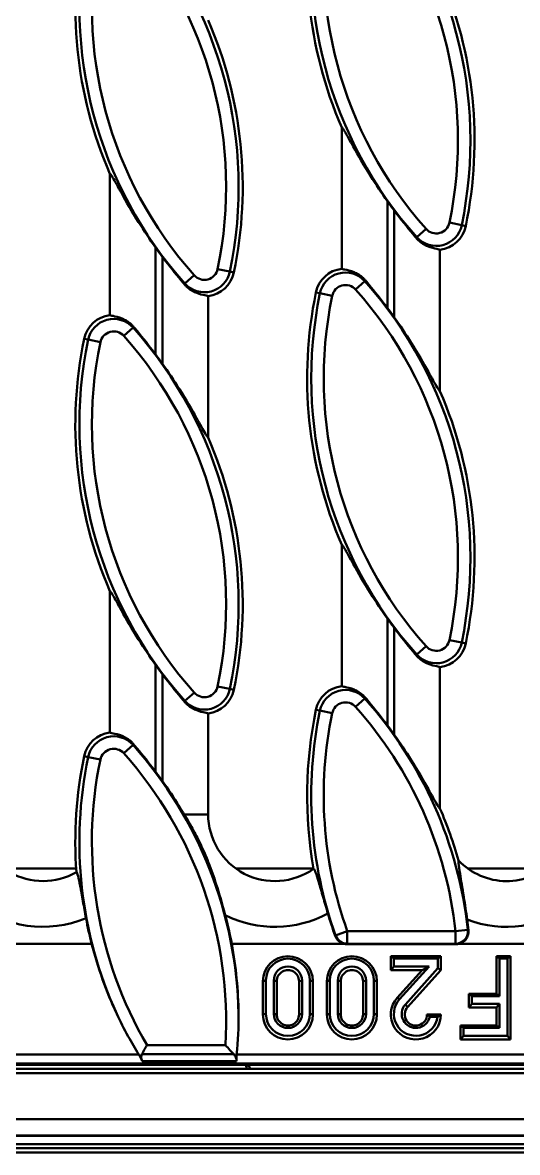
# Model space of a CAD drawing. Header units: millimetres. Extents: x 0 to 2774, y -40 to 1485.
# Drawn here: x 1046.9 to 1106.2, y 436 to 571.4 of the extents above; entities that cross this region are included whole.
import ezdxf

# ---------------------------------------------------------------- set-up
doc = ezdxf.new("R2010")
doc.units = ezdxf.units.MM
doc.header["$LTSCALE"] = 2.5
doc.layers.add('Sichtbar (ISO)', color=7, linetype='Continuous', lineweight=50)
doc.layers.add('Sichtbar schmal (ISO)', color=7, linetype='Continuous', lineweight=50)

msp = doc.modelspace()

# ---------------------------------------------------------------- linework, layer by layer
at = {"layer": 'Sichtbar (ISO)'}
for p, q in [((1085.099, 558.815), (1085.099, 541.884)), ((1057.321, 553.259), (1057.321, 536.328)), ((1096.877, 527.216), (1096.877, 544.147)), ((1069.099, 521.661), (1069.099, 538.592)), ((1085.099, 508.815), (1085.099, 491.884)), ((1057.321, 503.259), (1057.321, 486.328)), ((1096.877, 477.216), (1096.877, 494.147)), ((1069.099, 476.516), (1069.099, 488.592)), ((1042.749, 461.016), (1055.139, 461.016)), ((1071.922, 461.016), (1085.351, 461.016)), ((1085.733, 460.966), (1098.804, 460.966)), ((1099.187, 461.016), (1115.527, 461.016)), ((1090.988, 459.52), (1096.988, 459.52)), ((1090.988, 457.858), (1090.988, 459.52)), ((1090.988, 459.52), (1091.352, 459.232)), ((1091.352, 459.232), (1096.624, 459.232)), ((1091.352, 458.296), (1091.352, 459.232)), ((1096.988, 459.52), (1096.624, 459.232)), ((1096.624, 459.232), (1096.624, 458.072)), ((1096.988, 459.52), (1096.988, 457.858)), ((1103.655, 455.032), (1103.655, 459.52)), ((1103.655, 459.52), (1105.321, 459.52)), ((1103.655, 459.52), (1104.019, 459.232)), ((1104.019, 454.744), (1104.019, 459.232)), ((1104.019, 459.232), (1104.957, 459.232)), ((1105.321, 459.52), (1104.957, 459.232)), ((1104.957, 459.232), (1104.957, 449.986)), ((1105.321, 459.52), (1105.321, 449.548)), ((1090.988, 457.858), (1091.352, 458.296)), ((1094.747, 457.858), (1090.988, 457.858)), ((1095.564, 458.296), (1091.352, 458.296)), ((1091.757, 454.539), (1094.747, 457.858)), ((1092.027, 454.371), (1095.564, 458.296)), ((1096.624, 458.072), (1092.726, 453.746)), ((1096.988, 457.858), (1092.996, 453.428)), ((1094.747, 457.858), (1095.564, 458.296)), ((1096.988, 457.858), (1096.624, 458.072)), ((1075.655, 452.539), (1075.655, 456.528)), ((1076.019, 452.614), (1076.019, 456.603)), ((1076.957, 452.614), (1076.957, 456.603)), ((1077.321, 456.528), (1077.321, 452.539)), ((1079.988, 452.539), (1079.988, 456.528)), ((1080.352, 456.603), (1080.352, 452.614)), ((1081.291, 456.603), (1081.291, 452.614)), ((1081.655, 456.528), (1081.655, 452.539)), ((1083.321, 452.539), (1083.321, 456.528)), ((1083.685, 452.614), (1083.685, 456.603)), ((1084.624, 452.614), (1084.624, 456.603)), ((1084.988, 456.528), (1084.988, 452.539)), ((1087.655, 452.539), (1087.655, 456.528)), ((1088.019, 456.603), (1088.019, 452.614)), ((1088.957, 456.603), (1088.957, 452.614)), ((1089.321, 456.528), (1089.321, 452.539)), ((1100.321, 453.37), (1100.321, 455.032)), ((1100.321, 455.032), (1103.655, 455.032)), ((1100.321, 455.032), (1100.685, 454.744)), ((1103.655, 455.032), (1104.019, 454.744)), ((1100.321, 453.37), (1100.685, 453.808)), ((1100.685, 453.808), (1100.685, 454.744)), ((1100.685, 454.744), (1104.019, 454.744)), ((1104.019, 453.808), (1100.685, 453.808)), ((1103.655, 453.37), (1104.019, 453.808)), ((1104.019, 450.922), (1104.019, 453.808)), ((1095.321, 452.539), (1096.988, 452.539)), ((1095.646, 452.251), (1096.599, 452.251)), ((1103.655, 453.37), (1100.321, 453.37)), ((1103.655, 451.21), (1103.655, 453.37)), ((1099.321, 449.548), (1099.321, 451.21)), ((1099.321, 451.21), (1103.655, 451.21)), ((1099.321, 451.21), (1099.685, 450.922)), ((1099.685, 449.986), (1099.685, 450.922)), ((1099.685, 450.922), (1104.019, 450.922)), ((1103.655, 451.21), (1104.019, 450.922)), ((1099.321, 449.548), (1099.685, 449.986)), ((1105.321, 449.548), (1099.321, 449.548)), ((1104.957, 449.986), (1099.685, 449.986)), ((1105.321, 449.548), (1104.957, 449.986)), ((1073.838, 446.016), (1044.138, 446.016)), ((1044.248, 446.028), (1073.728, 446.028)), ((1073.604, 446.516), (1044.372, 446.516)), ((1196.393, 446.516), (1073.604, 446.516)), ((1198.725, 446.016), (1073.838, 446.016)), ((1074.122, 446.016), (1074.087, 446.145)), ((965.988, 440.016), (1465.988, 440.016)), ((965.988, 438.016), (1465.988, 438.016)), ((965.988, 436.016), (1465.988, 436.016))]:
    msp.add_line(p, q, dxfattribs=at)
for centre, radius, start, end in [((1131.171, 578.782), 50.212, 168.215, 203.43238), ((1103.393, 573.227), 50.212, 168.215, 203.43238), ((1050.806, 557.249), 50.212, 348.215, 23.43238), ((1023.028, 551.693), 50.212, 348.215, 23.43238), ((1131.171, 578.782), 49.775, 215.35783, 216.96405), ((1096.423, 547.731), 3.612, 277.21491, 348.215), ((1103.393, 573.227), 49.775, 215.35783, 216.96405), ((1068.645, 542.176), 3.612, 277.21491, 348.215), ((1085.553, 538.3), 3.612, 97.21491, 168.215), ((1131.171, 528.782), 50.212, 168.215, 203.43238), ((1057.775, 532.744), 3.612, 97.21491, 168.215), ((1050.806, 507.249), 49.775, 35.35783, 36.96405), ((1103.393, 523.227), 50.212, 168.215, 203.43238), ((1023.028, 501.693), 49.775, 35.35783, 36.96405), ((1050.806, 507.249), 50.212, 348.215, 23.43238), ((1023.028, 501.693), 50.212, 348.215, 23.43238), ((1131.171, 528.782), 49.775, 215.35783, 216.96405), ((1096.423, 497.731), 3.612, 277.21491, 348.215), ((1103.393, 523.227), 49.775, 215.35783, 216.96405), ((1068.645, 492.176), 3.612, 277.21491, 348.215), ((1085.553, 488.3), 3.612, 97.21491, 168.215), ((1131.171, 478.782), 50.212, 168.215, 190.0797), ((1057.775, 482.744), 3.612, 97.21491, 168.215), ((1050.806, 457.249), 49.775, 35.35783, 36.96405), ((1103.393, 473.227), 50.212, 168.215, 184.16225), ((1023.028, 451.693), 49.775, 35.35783, 36.96405), ((1049.321, 476.516), 8, 180, 299.92904), ((1077.099, 476.516), 8, 180, 305.3978), ((1050.806, 457.249), 50.212, 15.86591, 23.43238), ((1104.877, 476.516), 8, 223.82291, 315.3586), ((1023.028, 451.693), 49.775, 10.79476, 14.81895), ((1131.171, 478.782), 49.775, 196.52029, 199.75908), ((1103.393, 473.227), 49.775, 190.6123, 194.20136), ((1050.806, 457.249), 49.775, 6.19691, 7.67981), ((1073.604, 446.016), 0.5, 15, 90)]:
    msp.add_arc(centre, radius, start, end, dxfattribs=at)
for centre, major_axis, ratio, start_param, end_param in [((1103.393, 473.554), (0, -49.857), 0.9999784, 4.9666113, 5.145853), ((1023.028, 452.02), (0, 49.716), 0.9999784, 4.7243321, 4.8943377), ((1078.655, 456.528), (-3, 0), 0.9971943, 3.1415927, 6.2831853), ((1078.655, 456.603), (-2.636, 0), 0.9971943, 3.1415927, 6.2831853), ((1086.321, 456.528), (-3, 0), 0.9971943, 3.1415927, 6.2831853), ((1086.321, 456.603), (-2.636, 0), 0.9971943, 3.1415927, 6.2831853), ((1078.655, 456.603), (-1.697, 0), 0.9971943, 3.1415927, 6.2831853), ((1078.655, 456.528), (1.333, 0), 0.9971943, 0, 3.1415927), ((1086.321, 456.603), (-1.697, 0), 0.9971943, 3.1415927, 6.2831853), ((1086.321, 456.528), (1.333, 0), 0.9971943, 0, 3.1415927), ((1093.988, 452.539), (3, 0), 0.9971943, 2.4095472, 6.2831853), ((1093.988, 452.614), (2.636, 0), 0.9971943, 2.4095472, 6.1446676), ((1093.988, 452.614), (-1.697, 0), 0.9971943, 5.5511399, 9.2086592), ((1093.988, 452.539), (-1.333, 0), 0.9971943, 5.5511399, 9.424778), ((1078.655, 452.539), (3, 0), 0.9971943, 3.1415927, 6.2831853), ((1078.655, 452.614), (2.636, 0), 0.9971943, 3.1415927, 6.2831853), ((1078.655, 452.614), (1.697, 0), 0.9971943, 3.1415927, 6.2831853), ((1078.655, 452.539), (-1.333, 0), 0.9971943, 0, 3.1415927), ((1086.321, 452.539), (3, 0), 0.9971943, 3.1415927, 6.2831853), ((1086.321, 452.614), (2.636, 0), 0.9971943, 3.1415927, 6.2831853), ((1086.321, 452.614), (1.697, 0), 0.9971943, 3.1415927, 6.2831853), ((1086.321, 452.539), (-1.333, 0), 0.9971943, 0, 3.1415927), ((1073.742, 445.502), (-0.137, 0.51), 0.947813, 5.8149227, 6.0344777)]:
    msp.add_ellipse(centre, major_axis=major_axis, ratio=ratio, start_param=start_param, end_param=end_param, dxfattribs=at)
for points, knots in [([(1090.576, 549.979), (1089.893, 550.942), (1089.197, 551.98), (1087.773, 554.239), (1087.065, 555.46), (1086.104, 557.177), (1085.698, 557.927), (1085.354, 558.503), (1085.276, 558.626), (1085.161, 558.78), (1085.121, 558.817), (1085.099, 558.815)], [3.485316, 3.485316, 3.485316, 3.485316, 3.8312275, 3.8312275, 4.2428686, 4.2428686, 4.5039478, 4.5039478, 4.5816976, 4.5816976, 4.6534636, 4.6534636, 4.6534636, 4.6534636]), ([(1062.799, 544.423), (1062.115, 545.386), (1061.419, 546.424), (1059.996, 548.683), (1059.287, 549.904), (1058.326, 551.622), (1057.92, 552.372), (1057.576, 552.948), (1057.499, 553.07), (1057.384, 553.224), (1057.343, 553.261), (1057.321, 553.259)], [3.485316, 3.485316, 3.485316, 3.485316, 3.8312275, 3.8312275, 4.2428686, 4.2428686, 4.5039478, 4.5039478, 4.5816976, 4.5816976, 4.6534636, 4.6534636, 4.6534636, 4.6534636]), ([(1094.013, 545.577), (1093.968, 545.63), (1093.924, 545.683), (1093.172, 546.581), (1092.437, 547.494), (1091.654, 548.516), (1091.527, 548.683), (1091.4, 548.852)], [0.70958265, 0.70958265, 0.70958265, 0.70958265, 0.73010989, 0.73010989, 1.0546565, 1.0546565, 1.11670002, 1.11670002, 1.11670002, 1.11670002]), ([(1096.877, 544.147), (1096.828, 544.188), (1096.698, 544.217), (1096.222, 544.31), (1095.824, 544.386), (1095.217, 544.645), (1095.025, 544.74), (1094.642, 544.983), (1094.45, 545.132), (1094.191, 545.378), (1094.1, 545.474), (1094.013, 545.577)], [0.04336489, 0.04336489, 0.04336489, 0.04336489, 0.19996601, 0.19996601, 0.39993202, 0.39993202, 0.47560066, 0.47560066, 0.55126929, 0.55126929, 0.59299387, 0.59299387, 0.59299387, 0.59299387]), ([(1066.235, 540.021), (1066.191, 540.074), (1066.146, 540.127), (1065.395, 541.025), (1064.659, 541.939), (1063.876, 542.96), (1063.749, 543.127), (1063.622, 543.296)], [0.70958265, 0.70958265, 0.70958265, 0.70958265, 0.73010989, 0.73010989, 1.0546565, 1.0546565, 1.11670002, 1.11670002, 1.11670002, 1.11670002]), ([(1085.099, 541.884), (1085.148, 541.843), (1085.278, 541.814), (1085.754, 541.721), (1086.152, 541.645), (1086.76, 541.387), (1086.951, 541.291), (1087.334, 541.048), (1087.526, 540.899), (1087.786, 540.653), (1087.876, 540.558), (1087.963, 540.454)], [0.04336489, 0.04336489, 0.04336489, 0.04336489, 0.19996601, 0.19996601, 0.39993202, 0.39993202, 0.47560066, 0.47560066, 0.55126929, 0.55126929, 0.59299387, 0.59299387, 0.59299387, 0.59299387]), ([(1087.963, 540.454), (1088.008, 540.401), (1088.052, 540.348), (1088.804, 539.45), (1089.539, 538.537), (1090.322, 537.515), (1090.449, 537.348), (1090.576, 537.179)], [0.70958265, 0.70958265, 0.70958265, 0.70958265, 0.73010989, 0.73010989, 1.0546565, 1.0546565, 1.11670002, 1.11670002, 1.11670002, 1.11670002]), ([(1069.099, 538.592), (1069.051, 538.632), (1068.92, 538.662), (1068.444, 538.754), (1068.047, 538.83), (1067.439, 539.089), (1067.248, 539.185), (1066.864, 539.428), (1066.672, 539.576), (1066.413, 539.822), (1066.322, 539.918), (1066.235, 540.021)], [0.04336489, 0.04336489, 0.04336489, 0.04336489, 0.19996601, 0.19996601, 0.39993202, 0.39993202, 0.47560066, 0.47560066, 0.55126929, 0.55126929, 0.59299387, 0.59299387, 0.59299387, 0.59299387]), ([(1057.321, 536.328), (1057.37, 536.288), (1057.501, 536.258), (1057.976, 536.166), (1058.374, 536.09), (1058.982, 535.831), (1059.173, 535.735), (1059.557, 535.492), (1059.749, 535.344), (1060.008, 535.098), (1060.099, 535.002), (1060.186, 534.899)], [0.04336489, 0.04336489, 0.04336489, 0.04336489, 0.19996601, 0.19996601, 0.39993202, 0.39993202, 0.47560066, 0.47560066, 0.55126929, 0.55126929, 0.59299387, 0.59299387, 0.59299387, 0.59299387]), ([(1091.4, 536.053), (1092.083, 535.089), (1092.779, 534.051), (1094.203, 531.792), (1094.911, 530.571), (1095.872, 528.854), (1096.278, 528.104), (1096.622, 527.528), (1096.7, 527.406), (1096.815, 527.251), (1096.855, 527.214), (1096.877, 527.216)], [3.485316, 3.485316, 3.485316, 3.485316, 3.8312275, 3.8312275, 4.2428686, 4.2428686, 4.5039478, 4.5039478, 4.5816976, 4.5816976, 4.6534636, 4.6534636, 4.6534636, 4.6534636]), ([(1060.186, 534.899), (1060.23, 534.846), (1060.275, 534.793), (1061.026, 533.895), (1061.761, 532.981), (1062.544, 531.96), (1062.671, 531.793), (1062.799, 531.624)], [0.70958265, 0.70958265, 0.70958265, 0.70958265, 0.73010989, 0.73010989, 1.0546565, 1.0546565, 1.11670002, 1.11670002, 1.11670002, 1.11670002]), ([(1063.622, 530.497), (1064.306, 529.534), (1065.001, 528.496), (1066.425, 526.237), (1067.133, 525.016), (1068.094, 523.298), (1068.501, 522.548), (1068.845, 521.972), (1068.922, 521.85), (1069.037, 521.696), (1069.077, 521.659), (1069.099, 521.661)], [3.485316, 3.485316, 3.485316, 3.485316, 3.8312275, 3.8312275, 4.2428686, 4.2428686, 4.5039478, 4.5039478, 4.5816976, 4.5816976, 4.6534636, 4.6534636, 4.6534636, 4.6534636]), ([(1090.576, 499.979), (1089.893, 500.942), (1089.197, 501.98), (1087.773, 504.239), (1087.065, 505.46), (1086.104, 507.177), (1085.698, 507.927), (1085.354, 508.503), (1085.276, 508.626), (1085.161, 508.78), (1085.121, 508.817), (1085.099, 508.815)], [3.485316, 3.485316, 3.485316, 3.485316, 3.8312275, 3.8312275, 4.2428686, 4.2428686, 4.5039478, 4.5039478, 4.5816976, 4.5816976, 4.6534636, 4.6534636, 4.6534636, 4.6534636]), ([(1062.799, 494.423), (1062.115, 495.386), (1061.419, 496.424), (1059.996, 498.683), (1059.287, 499.904), (1058.326, 501.622), (1057.92, 502.372), (1057.576, 502.948), (1057.499, 503.07), (1057.384, 503.224), (1057.343, 503.261), (1057.321, 503.259)], [3.485316, 3.485316, 3.485316, 3.485316, 3.8312275, 3.8312275, 4.2428686, 4.2428686, 4.5039478, 4.5039478, 4.5816976, 4.5816976, 4.6534636, 4.6534636, 4.6534636, 4.6534636]), ([(1094.013, 495.577), (1093.968, 495.63), (1093.924, 495.683), (1093.172, 496.581), (1092.437, 497.494), (1091.654, 498.516), (1091.527, 498.683), (1091.4, 498.852)], [0.70958265, 0.70958265, 0.70958265, 0.70958265, 0.73010989, 0.73010989, 1.0546565, 1.0546565, 1.11670002, 1.11670002, 1.11670002, 1.11670002]), ([(1096.877, 494.147), (1096.828, 494.188), (1096.698, 494.217), (1096.222, 494.31), (1095.824, 494.386), (1095.217, 494.645), (1095.025, 494.74), (1094.642, 494.983), (1094.45, 495.132), (1094.191, 495.378), (1094.1, 495.474), (1094.013, 495.577)], [0.04336489, 0.04336489, 0.04336489, 0.04336489, 0.19996601, 0.19996601, 0.39993202, 0.39993202, 0.47560066, 0.47560066, 0.55126929, 0.55126929, 0.59299387, 0.59299387, 0.59299387, 0.59299387]), ([(1066.235, 490.021), (1066.191, 490.074), (1066.146, 490.127), (1065.395, 491.025), (1064.659, 491.939), (1063.876, 492.96), (1063.749, 493.127), (1063.622, 493.296)], [0.70958265, 0.70958265, 0.70958265, 0.70958265, 0.73010989, 0.73010989, 1.0546565, 1.0546565, 1.11670002, 1.11670002, 1.11670002, 1.11670002]), ([(1085.099, 491.884), (1085.148, 491.843), (1085.278, 491.814), (1085.754, 491.721), (1086.152, 491.645), (1086.76, 491.387), (1086.951, 491.291), (1087.334, 491.048), (1087.526, 490.899), (1087.786, 490.653), (1087.876, 490.558), (1087.963, 490.454)], [0.04336489, 0.04336489, 0.04336489, 0.04336489, 0.19996601, 0.19996601, 0.39993202, 0.39993202, 0.47560066, 0.47560066, 0.55126929, 0.55126929, 0.59299387, 0.59299387, 0.59299387, 0.59299387]), ([(1069.099, 488.592), (1069.051, 488.632), (1068.92, 488.662), (1068.444, 488.754), (1068.047, 488.83), (1067.439, 489.089), (1067.248, 489.185), (1066.864, 489.428), (1066.672, 489.576), (1066.413, 489.822), (1066.322, 489.918), (1066.235, 490.021)], [0.04336489, 0.04336489, 0.04336489, 0.04336489, 0.19996601, 0.19996601, 0.39993202, 0.39993202, 0.47560066, 0.47560066, 0.55126929, 0.55126929, 0.59299387, 0.59299387, 0.59299387, 0.59299387]), ([(1087.963, 490.454), (1088.008, 490.401), (1088.052, 490.348), (1088.804, 489.45), (1089.539, 488.537), (1090.322, 487.515), (1090.449, 487.348), (1090.576, 487.179)], [0.70958265, 0.70958265, 0.70958265, 0.70958265, 0.73010989, 0.73010989, 1.0546565, 1.0546565, 1.11670002, 1.11670002, 1.11670002, 1.11670002]), ([(1057.321, 486.328), (1057.37, 486.288), (1057.501, 486.258), (1057.976, 486.166), (1058.374, 486.09), (1058.982, 485.831), (1059.173, 485.735), (1059.557, 485.492), (1059.749, 485.344), (1060.008, 485.098), (1060.099, 485.002), (1060.186, 484.899)], [0.04336489, 0.04336489, 0.04336489, 0.04336489, 0.19996601, 0.19996601, 0.39993202, 0.39993202, 0.47560066, 0.47560066, 0.55126929, 0.55126929, 0.59299387, 0.59299387, 0.59299387, 0.59299387]), ([(1091.4, 486.053), (1092.083, 485.089), (1092.779, 484.051), (1094.203, 481.792), (1094.911, 480.571), (1095.872, 478.854), (1096.278, 478.104), (1096.622, 477.528), (1096.7, 477.406), (1096.815, 477.251), (1096.855, 477.214), (1096.877, 477.216)], [3.485316, 3.485316, 3.485316, 3.485316, 3.8312275, 3.8312275, 4.2428686, 4.2428686, 4.5039478, 4.5039478, 4.5816976, 4.5816976, 4.6534636, 4.6534636, 4.6534636, 4.6534636]), ([(1060.186, 484.899), (1060.23, 484.846), (1060.275, 484.793), (1061.026, 483.895), (1061.761, 482.981), (1062.544, 481.96), (1062.671, 481.793), (1062.799, 481.624)], [0.70958265, 0.70958265, 0.70958265, 0.70958265, 0.73010989, 0.73010989, 1.0546565, 1.0546565, 1.11670002, 1.11670002, 1.11670002, 1.11670002]), ([(1063.622, 480.497), (1064.306, 479.534), (1065.001, 478.496), (1065.852, 477.146), (1066.048, 476.829), (1066.238, 476.516)], [3.48531602, 3.48531602, 3.48531602, 3.48531602, 3.83122755, 3.83122755, 3.93779261, 3.93779261, 3.93779261, 3.93779261]), ([(1066.238, 476.516), (1066.498, 476.088), (1066.743, 475.673), (1067.331, 474.638), (1067.642, 474.06), (1068.147, 473.048), (1068.344, 472.633), (1068.759, 471.701), (1068.96, 471.216), (1069.47, 469.908), (1069.769, 469.057), (1070.417, 467.047), (1070.789, 465.778), (1071.147, 464.424)], [-1.6298574, -1.6298574, -1.6298574, -1.6298574, -1.4526309, -1.4526309, -1.1869705, -1.1869705, -0.9968914, -0.9968914, -0.7798687, -0.7798687, -0.4201663, -0.4201663, 0, 0, 0, 0]), ([(1083.45, 464.629), (1083.251, 465.302), (1083.056, 465.972), (1082.683, 467.268), (1082.508, 467.881), (1082.211, 468.876), (1082.087, 469.268), (1081.879, 469.813), (1081.796, 469.966), (1081.733, 469.994)], [-0.83011063, -0.83011063, -0.83011063, -0.83011063, -0.61945321, -0.61945321, -0.39788057, -0.39788057, -0.19550263, -0.19550263, 0, 0, 0, 0]), ([(1099.105, 470.976), (1099.09, 470.965), (1099.081, 470.932), (1099.077, 470.823), (1099.08, 470.748), (1099.116, 470.361), (1099.194, 469.884), (1099.398, 468.669), (1099.564, 467.713), (1099.875, 465.742), (1100.009, 464.825), (1100.134, 463.9)], [-1.033903, -1.033903, -1.033903, -1.033903, -0.9600184, -0.9600184, -0.8859056, -0.8859056, -0.6383987, -0.6383987, -0.2799838, -0.2799838, 0, 0, 0, 0]), ([(1054.469, 464.06), (1054.339, 464.756), (1054.214, 465.446), (1053.976, 466.778), (1053.865, 467.406), (1053.672, 468.425), (1053.589, 468.827), (1053.438, 469.388), (1053.372, 469.548), (1053.313, 469.582)], [-0.83073012, -0.83073012, -0.83073012, -0.83073012, -0.61869825, -0.61869825, -0.39679212, -0.39679212, -0.19477847, -0.19477847, 0, 0, 0, 0]), ([(1085.351, 461.016), (1085.287, 461.032), (1085.225, 461.053), (1084.984, 461.152), (1084.82, 461.261), (1084.603, 461.476), (1084.533, 461.562), (1084.413, 461.75), (1084.364, 461.85), (1084.326, 461.955)], [0.0387457, 0.0387457, 0.0387457, 0.0387457, 0.05855012, 0.05855012, 0.11686309, 0.11686309, 0.15025131, 0.15025131, 0.18366826, 0.18366826, 0.18366826, 0.18366826]), ([(1100.29, 462.622), (1100.311, 462.427), (1100.294, 462.229), (1100.185, 461.854), (1100.095, 461.68), (1099.853, 461.376), (1099.704, 461.25), (1099.425, 461.095), (1099.308, 461.047), (1099.187, 461.016)], [0, 0, 0, 0, 0.05884334, 0.05884334, 0.1171869, 0.1171869, 0.17532235, 0.17532235, 0.21296562, 0.21296562, 0.21296562, 0.21296562]), ([(1099.187, 461.016), (1099.185, 461.015), (1099.183, 461.015), (1099.058, 460.982), (1098.931, 460.966), (1098.804, 460.966)], [0.212882737, 0.212882737, 0.212882737, 0.212882737, 0.213469001, 0.213469001, 0.251656579, 0.251656579, 0.251656579, 0.251656579]), ([(1058.147, 452.613), (1058.563, 451.716), (1059.018, 450.814), (1059.915, 449.184), (1060.346, 448.453), (1060.799, 447.732)], [0.18740577, 0.18740577, 0.18740577, 0.18740577, 0.47570196, 0.47570196, 0.71254736, 0.71254736, 0.71254736, 0.71254736]), ([(1061.17, 447.803), (1061.25, 447.945), (1061.344, 448.11), (1061.548, 448.47), (1061.659, 448.664), (1061.772, 448.86), (1061.773, 448.862), (1061.774, 448.864)], [-0.13212711, -0.13212711, -0.13212711, -0.13212711, -0.06726166, -0.06726166, 0, 0, 0.00062773, 0.00062773, 0.00062773, 0.00062773]), ([(1071.17, 448.864), (1071.171, 448.863), (1071.173, 448.861), (1071.358, 448.665), (1071.542, 448.468), (1071.875, 448.111), (1072.027, 447.947), (1072.16, 447.803)], [-0.15322289, -0.15322289, -0.15322289, -0.15322289, -0.15266711, -0.15266711, -0.07283648, -0.07283648, 0, 0, 0, 0]), ([(1060.799, 447.732), (1060.852, 447.648), (1060.902, 447.562), (1061.005, 447.368), (1061.055, 447.263), (1061.134, 447.086), (1061.165, 447.014), (1061.194, 446.95)], [-0.10637182, -0.10637182, -0.10637182, -0.10637182, -0.076680369, -0.076680369, -0.040083643, -0.040083643, -0.011256213, -0.011256213, -0.011256213, -0.011256213]), ([(1061.194, 446.95), (1061.126, 447.098), (1061.083, 447.259), (1061.074, 447.531), (1061.101, 447.68), (1061.17, 447.803)], [0.02997029, 0.02997029, 0.02997029, 0.02997029, 0.0913638, 0.0913638, 0.14559588, 0.14559588, 0.14559588, 0.14559588]), ([(1072.16, 447.803), (1072.275, 447.678), (1072.367, 447.525), (1072.472, 447.254), (1072.505, 447.099), (1072.512, 446.95)], [0.93695004, 0.93695004, 0.93695004, 0.93695004, 0.9973934, 0.9973934, 1.05608608, 1.05608608, 1.05608608, 1.05608608]), ([(1072.512, 446.95), (1072.51, 446.992), (1072.507, 447.038), (1072.499, 447.176), (1072.494, 447.273), (1072.492, 447.492), (1072.497, 447.612), (1072.51, 447.732)], [-0.088490593, -0.088490593, -0.088490593, -0.088490593, -0.070380832, -0.070380832, -0.038118861, -0.038118861, -0.001894741, -0.001894741, -0.001894741, -0.001894741])]:
    msp.add_open_spline(points, degree=3, knots=knots, dxfattribs=at)
for points, degree in [([(1085.733, 460.966), (1085.604, 460.966), (1085.475, 460.983), (1085.351, 461.016)], 3), ([(1072.51, 447.732), (1072.686, 449.382), (1072.758, 451.029), (1072.739, 452.613)], 3), ([(1095.321, 452.539), (1095.484, 452.411), (1095.646, 452.251)], 2), ([(1096.988, 452.539), (1096.793, 452.385), (1096.599, 452.251)], 2)]:
    msp.add_open_spline(points, degree=degree, dxfattribs=at)
at = {"layer": 'Sichtbar schmal (ISO)'}
for p, q in [((1090.576, 537.179), (1090.576, 549.979)), ((1091.4, 548.852), (1091.4, 536.053)), ((1098.015, 547.399), (1099.477, 547.094)), ((1099.477, 547.094), (1099.96, 546.993)), ((1094.097, 545.652), (1094.013, 545.577)), ((1095.211, 546.648), (1094.097, 545.652)), ((1062.799, 531.624), (1062.799, 544.423)), ((1063.622, 543.296), (1063.622, 530.497)), ((1070.237, 541.844), (1071.7, 541.538)), ((1071.7, 541.538), (1072.182, 541.438)), ((1066.319, 540.097), (1066.235, 540.021)), ((1067.433, 541.092), (1066.319, 540.097)), ((1087.879, 540.379), (1086.765, 539.383)), ((1087.879, 540.379), (1087.963, 540.454)), ((1082.499, 538.937), (1082.017, 539.038)), ((1082.499, 538.937), (1083.962, 538.632)), ((1060.101, 534.823), (1058.987, 533.828)), ((1060.101, 534.823), (1060.186, 534.899)), ((1054.721, 533.382), (1054.239, 533.482)), ((1054.721, 533.382), (1056.184, 533.076)), ((1090.576, 487.179), (1090.576, 499.979)), ((1091.4, 498.852), (1091.4, 486.053)), ((1098.015, 497.399), (1099.477, 497.094)), ((1099.477, 497.094), (1099.96, 496.993)), ((1094.097, 495.652), (1094.013, 495.577)), ((1095.211, 496.648), (1094.097, 495.652)), ((1062.799, 481.624), (1062.799, 494.423)), ((1063.622, 493.296), (1063.622, 480.497)), ((1070.237, 491.844), (1071.7, 491.538)), ((1071.7, 491.538), (1072.182, 491.438)), ((1066.319, 490.097), (1066.235, 490.021)), ((1067.433, 491.092), (1066.319, 490.097)), ((1087.879, 490.379), (1086.765, 489.383)), ((1087.879, 490.379), (1087.963, 490.454)), ((1082.499, 488.937), (1082.017, 489.038)), ((1082.499, 488.937), (1083.962, 488.632)), ((1060.101, 484.823), (1058.987, 483.828)), ((1060.101, 484.823), (1060.186, 484.899)), ((1054.721, 483.382), (1054.239, 483.482)), ((1054.721, 483.382), (1056.184, 483.076)), ((1069.099, 476.516), (1066.238, 476.516)), ((1053.282, 470.033), (1044.634, 470.033)), ((1081.726, 470.033), (1072.412, 470.033)), ((1109.564, 470.033), (1100.189, 470.033)), ((1084.365, 462.012), (1085.771, 462.516)), ((1085.771, 462.516), (1085.771, 461.021)), ((1085.771, 462.516), (1098.743, 462.516)), ((1098.743, 462.516), (1100.228, 462.679)), ((1098.743, 461.021), (1098.743, 462.516)), ((1098.743, 461.021), (1085.771, 461.021)), ((1075.655, 456.528), (1076.019, 456.603)), ((1077.321, 456.528), (1076.957, 456.603)), ((1079.988, 456.528), (1080.352, 456.603)), ((1081.655, 456.528), (1081.291, 456.603)), ((1083.321, 456.528), (1083.685, 456.603)), ((1084.988, 456.528), (1084.624, 456.603)), ((1087.655, 456.528), (1088.019, 456.603)), ((1089.321, 456.528), (1088.957, 456.603)), ((1091.757, 454.539), (1092.027, 454.371)), ((1092.996, 453.428), (1092.726, 453.746)), ((1075.655, 452.539), (1076.019, 452.614)), ((1077.321, 452.539), (1076.957, 452.614)), ((1079.988, 452.539), (1080.352, 452.614)), ((1081.655, 452.539), (1081.291, 452.614)), ((1083.321, 452.539), (1083.685, 452.614)), ((1084.988, 452.539), (1084.624, 452.614)), ((1087.655, 452.539), (1088.019, 452.614)), ((1089.321, 452.539), (1088.957, 452.614)), ((1071.17, 448.864), (1061.774, 448.864)), ((1060.799, 447.732), (1042.194, 447.732)), ((1196.282, 446.661), (1042.194, 446.661)), ((1061.17, 447.803), (1072.16, 447.803)), ((1061.194, 446.95), (1072.512, 446.95)), ((1196.282, 447.732), (1072.51, 447.732)), ((965.988, 445.516), (1465.988, 445.516)), ((1044.372, 446.491), (1073.604, 446.491)), ((1073.604, 446.491), (1073.604, 446.516)), ((1073.604, 446.491), (1073.728, 446.028)), ((1465.988, 438.041), (965.988, 438.041)), ((965.988, 437.016), (1465.988, 437.016)), ((1465.988, 436.516), (965.988, 436.516))]:
    msp.add_line(p, q, dxfattribs=at)
for centre, radius, start, end in [((1050.806, 557.249), 49.72, 348.215, 41.785), ((1131.171, 578.782), 49.72, 168.215, 221.785), ((1050.806, 557.249), 48.226, 348.215, 41.785), ((1131.171, 578.782), 48.226, 168.215, 221.785), ((1023.028, 551.693), 49.72, 348.215, 41.785), ((1103.393, 573.227), 49.72, 168.215, 221.785), ((1023.028, 551.693), 48.226, 348.215, 41.785), ((1103.393, 573.227), 48.226, 168.215, 221.785), ((1096.423, 547.731), 3.12, 221.785, 348.215), ((1096.423, 547.731), 1.626, 221.785, 348.215), ((1068.645, 542.176), 3.12, 221.785, 348.215), ((1068.645, 542.176), 1.626, 221.785, 348.215), ((1085.553, 538.3), 3.12, 41.785, 168.215), ((1050.806, 507.249), 49.72, 348.215, 41.785), ((1131.171, 528.782), 49.72, 168.215, 221.785), ((1085.553, 538.3), 1.626, 41.785, 168.215), ((1050.806, 507.249), 48.226, 348.215, 41.785), ((1131.171, 528.782), 48.226, 168.215, 221.785), ((1057.775, 532.744), 3.12, 41.785, 168.215), ((1023.028, 501.693), 49.72, 348.215, 41.785), ((1103.393, 523.227), 49.72, 168.215, 221.785), ((1057.775, 532.744), 1.626, 41.785, 168.215), ((1023.028, 501.693), 48.226, 348.215, 41.785), ((1103.393, 523.227), 48.226, 168.215, 221.785), ((1096.423, 497.731), 3.12, 221.785, 348.215), ((1096.423, 497.731), 1.626, 221.785, 348.215), ((1068.645, 492.176), 3.12, 221.785, 348.215), ((1068.645, 492.176), 1.626, 221.785, 348.215), ((1085.553, 488.3), 3.12, 41.785, 168.215), ((1050.806, 457.249), 49.72, 6.26997, 41.785), ((1131.171, 478.782), 49.72, 168.215, 199.71298), ((1131.171, 478.782), 48.226, 168.215, 199.71298), ((1085.553, 488.3), 1.626, 41.785, 168.215), ((1050.806, 457.249), 48.226, 6.26997, 41.785), ((1057.775, 482.744), 3.12, 41.785, 168.215), ((1023.028, 451.693), 49.72, 1.06055, 41.785), ((1103.393, 473.227), 49.72, 168.215, 204.49369), ((1057.775, 482.744), 1.626, 41.785, 168.215), ((1023.028, 451.693), 48.226, 356.63675, 41.785), ((1103.393, 473.227), 48.226, 168.215, 210.34383), ((1049.321, 476.516), 13.477, 231.27039, 292.45525), ((1104.877, 476.516), 13.477, 249.39527, 306.12752), ((1077.099, 476.516), 13.477, 243.79183, 298.11566)]:
    msp.add_arc(centre, radius, start, end, dxfattribs=at)
for centre, major_axis, ratio, start_param, end_param in [((1085.771, 462.516), (-1.227, 0.863), 0.994325, 0.9601026, 2.1814901), ((1098.743, 462.516), (1.001, 1.117), 0.9915165, 3.8765113, 5.5482667), ((1073.604, 446.016), (0.483, 0.129), 0.947813, 0, 1.3220887)]:
    msp.add_ellipse(centre, major_axis=major_axis, ratio=ratio, start_param=start_param, end_param=end_param, dxfattribs=at)
for points in [[(1084.365, 462.012), (1084.352, 461.993), (1084.339, 461.974), (1084.326, 461.955)], [(1100.29, 462.622), (1100.269, 462.641), (1100.249, 462.66), (1100.228, 462.679)], [(1085.733, 460.966), (1085.746, 460.985), (1085.758, 461.003), (1085.771, 461.021)], [(1098.743, 461.021), (1098.763, 461.003), (1098.783, 460.985), (1098.804, 460.966)]]:
    msp.add_open_spline(points, degree=3, dxfattribs=at)

doc.saveas('drawing.dxf')
